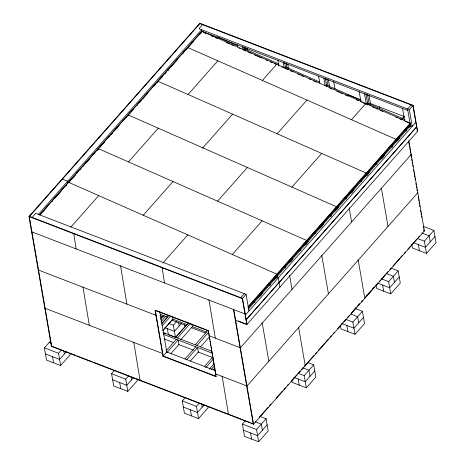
<?xml version="1.0" encoding="UTF-8"?>
<svg xmlns="http://www.w3.org/2000/svg" width="465" height="465" viewBox="0 0 465 465"><rect width="100%" height="100%" fill="white"/><g stroke="black" fill="none" stroke-linecap="round" stroke-linejoin="round"><path stroke-width="0.7" d="M408.88 141.116L424.394 230.942L253.57 424.196L51.406 346.367L28.975 216.498L199.799 23.25L413.135 105.381L417.622 131.351L246.793 324.605L235.307 320.182M200.119 23.372L29.295 216.626L51.725 346.489L51.941 346.245L63.438 350.674M32.161 217.399L35.735 213.359L246.101 294.345L248.978 310.998M202.56 24.633L198.985 28.679L409.345 109.664L412.223 126.323L410.456 125.637M38.386 214.377L201.636 29.702L201.897 31.231L39.612 214.818M39.717 214.923L202.002 31.335L410.339 123.173L410.723 125.887L409.932 126.788M40.24 214.824L42.164 212.65M43.123 211.563L46.971 207.216M51.772 201.781L52.737 200.694M54.655 198.52L61.38 190.906M65.71 186.023L66.664 184.931M70.511 180.583L68.588 182.762L68.547 182.309L276.884 274.152L276.925 274.594M71.471 179.496L75.795 174.602M80.12 169.713L81.079 168.621M83.003 166.453L84.921 164.273M85.886 163.192L90.21 158.292M94.052 153.956L95.011 152.857M96.935 150.695L98.859 148.521M99.818 147.434L104.625 141.988M108.467 137.646L109.426 136.553M111.35 134.385L112.792 132.746M114.233 131.124L119.04 125.684M125.765 118.081L127.207 116.442M128.166 115.355L133.449 109.374M136.815 105.584L137.774 104.486M139.698 102.323L141.139 100.678M142.575 99.062L147.864 93.07M154.107 86.013L155.554 84.374M156.99 82.753L158.92 80.567M159.873 79.492L162.756 76.231M165.162 73.499L166.127 72.412M168.039 70.256L169.487 68.611M170.922 66.995L177.159 59.939M182.46 53.934L183.902 52.301M185.343 50.673L187.267 48.5M188.22 47.413L193.434 41.525M200.136 33.945L201.566 32.318M70.825 227.129L98.696 195.602M128.485 161.901L158.274 128.201M188.063 94.5L217.853 60.799M73.703 233.395L76.126 248.915M173.032 181.536L143.243 215.237L143.284 215.684M232.61 114.14L202.821 147.841L202.862 148.283M276.698 64.263L262.4 80.439L262.44 80.881M82.939 286.87L89.321 325.308M69.953 353.383L70.186 354.743L60.653 365.525L46.512 360.084L44.402 347.861L50.598 340.851M120.534 265.689L126.922 304.127M60.653 365.525L58.544 353.307L61.403 350.069M66.268 351.866L59.596 359.416L45.454 353.97M162.802 263.138L187.79 234.877M217.579 201.176L247.368 167.476M277.157 133.775L306.947 100.074M162.093 267.422L164.517 282.941M156.124 315.043L155.909 315.287L38.211 269.973M133.728 342.077L140.116 380.515L140.331 380.271M137.129 379.248L137.361 380.603L127.829 391.391L113.687 385.944L111.577 373.721L114.437 370.489M160.669 318.182L162.576 316.026M160.576 319.513L163.936 315.718M160.907 321.821L166.179 315.857M161.715 323.588L167.47 317.078M161.454 323.971L168.952 315.491M162.285 325.715L170.719 316.171M162.837 330.476L171.945 320.176M163.076 330.295L172.922 319.164L172.579 317.2M232.337 254.512L262.126 220.811M291.915 187.11L321.704 153.409M351.494 119.714L365.792 103.538L365.833 103.98M127.829 391.391L125.719 379.167L128.578 375.929M167.365 328.633L168.423 334.748L175.491 337.468L173.381 325.244L176.717 321.472M133.443 377.725L126.771 385.276L112.629 379.835M181.588 323.268L174.439 331.359L164.796 327.645M175.491 337.468L185.024 326.686L184.675 324.646M208.925 299.716L215.307 338.154M379.539 106.706L379.568 108.362M175.747 337.294L188.401 322.977M162.721 353.237L162.506 353.481L44.809 308.173M166.011 350.982L176.322 339.322M177.514 337.974L190.168 323.657M155.949 310.411L208.314 330.574L216.016 376.65L162.982 356.231L166.772 351.947L215.109 370.553M167.307 352.197L178.089 340.002L178.88 344.582L170.911 353.598M180.647 339.903L192.365 326.651L191.911 324.029M195.19 344.78L207.843 330.464M184.989 359.003L195.765 346.809M196.957 345.46L208.675 332.202M240.76 297.71L244.334 293.665M411.153 104.945L407.578 108.984L410.13 123.783M186.756 359.683L197.532 347.489L198.328 352.069L190.359 361.084M246.793 324.605L242.312 298.629L246.101 294.345M409.345 109.664L413.135 105.381M401.4 119.493L404.283 116.233M200.56 346.861L209.465 336.788M401.719 119.621L404.12 116.901M248.054 306.761L410.339 123.173M248.095 307.208L410.38 123.614M248.165 307.946L410.45 124.353M248.397 308.969L290.945 260.836M291.91 259.749L336.619 209.169M337.584 208.076L410.665 125.405M337.154 208.727L335.172 210.976L333.98 210.447M337.555 208.279L338.747 206.931L337.555 206.408M260.743 295.56L261.539 294.659L261.266 293.124M275.995 278.303L276.791 277.407L276.518 275.873M289.276 260.807L290.852 261.499L292.043 260.15L291.77 258.616M304.069 243.346L306.104 244.247L307.295 242.899L307.022 241.364M321.751 226.542L322.547 225.641L322.274 224.107M337.003 209.285L337.799 208.39L337.526 206.849M350.285 191.789L351.86 192.481L352.656 191.58M365.542 174.532L367.112 175.224L368.303 173.881L368.03 172.341M380.794 157.28L382.364 157.972L383.555 156.624L383.282 155.089M396.18 140.081L397.616 140.715L398.807 139.372L398.534 137.832M245.165 313.666L244.945 313.91L31.614 231.779M245.404 315.043L415.797 122.278M204.431 366.49L212.871 356.946M246.194 319.624L416.588 126.858M246.218 319.775L416.611 127.009M205.733 367.699L213.232 359.213M209.337 369.1L214.022 363.799M207.838 406.468L208.07 407.828L198.538 418.61L184.396 413.164L182.286 400.946L185.146 397.709M211.162 369.506L214.516 365.711M213.412 369.646L214.847 368.018M215.754 373.657L215.539 373.901L246.973 385.997L417.797 192.748L417.268 192.87M222.119 376.104L228.501 414.548M198.538 418.61L196.428 406.387L199.287 403.155M204.158 404.951L197.486 412.502L183.344 407.055M260.005 416.408L266.067 418.744L268.177 430.968L258.645 441.75L244.503 436.304L242.393 424.08L245.253 420.848M253.466 423.83L253.251 424.074L233.459 309.487M259.47 417.035L268.067 407.311M269.508 405.683L270.95 404.05M276.21 398.098L282.435 391.053M283.871 389.438L285.312 387.804M287.219 385.648L288.184 384.555M292.02 380.219L296.81 374.802M297.745 373.738L300.134 371.035M301.57 369.413L303.006 367.786M304.703 365.868L307.086 363.171M308.516 361.549L314.049 355.295M315.491 353.667L316.932 352.034M318.525 350.226L328.464 338.991M329.906 337.358L331.347 335.73M333.266 333.55L334.23 332.463M337.59 328.662L342.879 322.681M343.786 321.652L345.757 319.42M347.599 317.339L349.029 315.718M352.005 312.352L356.812 306.917M357.771 305.831L359.695 303.657M361.613 301.483L362.578 300.396M366.42 296.048L371.227 290.613L365.49 297.123M372.186 289.526L374.11 287.353M376.028 285.179L376.993 284.092M380.835 279.744L385.16 274.85M386.119 273.763L388.043 271.589M389.966 269.415L390.925 268.328M392.931 266.061L399.575 258.54M400.534 257.453L402.458 255.279M404.376 253.105L405.341 252.018M407.799 249.234L416.873 238.975M418.314 237.342L419.314 236.214M423.865 231.064L423.836 229.408M351.191 313.3L353.574 310.603M354.528 309.527L356.434 307.365M357.864 305.749L359.294 304.133M361.677 301.436L362.63 300.361M372.163 289.573L374.546 286.876M375.976 285.26L377.406 283.644M379.312 281.488L380.265 280.407M258.645 441.75L256.535 429.526L266.067 418.744M291.811 380.347L292.165 382.387L306.307 387.827L304.197 375.61L313.73 364.822L307.667 362.491M340.27 325.465L340.857 328.86L354.998 334.306L352.883 322.082L362.415 311.3L355.01 308.446M376.016 285.022L376.603 288.416L390.745 293.863L388.635 281.639L398.168 270.857L390.757 268.003M411.763 244.584L412.35 247.979L426.492 253.425L424.382 241.201L433.915 230.419L423.138 226.269M267.119 424.853L257.587 435.641L243.445 430.195M314.782 370.936L305.249 381.719L293.804 377.313M363.473 317.409L353.941 328.191L341.728 323.489M399.22 276.966L389.687 287.754L377.568 283.086M434.967 236.528L425.434 247.31L413.315 242.643M306.307 387.827L315.84 377.045L313.73 364.822M354.998 334.306L364.531 323.518L362.415 311.3M390.745 293.863L400.278 283.08L398.168 270.857M426.492 253.425L436.025 242.637L433.915 230.419M199.904 23.616L412.92 105.625L417.407 131.595M201.275 30.992L407.846 110.513M347.971 94.877L360.811 99.824M370.274 103.468L404.149 116.506M404.451 130.223L406.486 131.002M170.01 56.951L170.33 57.073M390.152 146.399L392.187 147.178M374.9 163.651L376.935 164.436M381.091 188.133L381.41 188.255L388.008 226.449M360.329 181.17L361.683 181.687M345.077 198.421L346.425 198.944M424.08 230.82L424.394 230.942M421.738 232.959L429.149 235.807L430.201 241.922M417.646 238.609L424.382 241.201M110.432 124.353L110.751 124.475M329.144 215.417L331.173 216.196M313.892 232.669L315.247 233.192M357.899 260.028L358.219 260.15L364.816 298.344M385.991 273.397L393.402 276.251L394.454 282.36M321.513 255.529L321.832 255.651L328.43 293.851M381.224 278.791L388.635 281.639M298.64 249.926L300.669 250.705M62.397 179.176L67.698 181.216L67.966 182.745M283.388 267.177L285.417 267.962M276.524 277.157L278.291 277.838L279.081 282.418M50.854 191.749L51.173 191.876M350.918 314.096L357.649 316.688L358.707 322.803M268.811 284.696L270.165 285.214M345.478 319.228L352.883 322.082M252.884 301.686L254.913 302.471M29.51 216.382L242.527 298.391L247.008 324.361L238.225 320.978M28.975 216.498L242.312 298.629M298.321 327.43L298.64 327.552L305.238 365.746L304.918 365.624M261.935 322.931L262.254 323.053L268.851 361.253M208.099 330.813L155.066 310.399L162.982 356.231M302.901 367.879L308.963 370.216L310.016 376.325M160.373 314.334L167.836 317.206M172.579 319.031L187.5 324.773M192.243 326.604L206.483 332.086M160.053 315.596L163.442 316.903M171.573 320.03L186.477 325.767M191.22 327.598L205.449 333.074M208.942 335.701L240.376 347.803L411.2 154.554L410.88 154.432L411.496 157.966M168.667 323.431L173.381 325.244M298.135 373.273L304.197 375.61M163.151 332.446L211.97 351.238M163.279 332.766L165.848 333.754M163.32 334.312L212.139 353.109M164.11 338.898L173.602 342.554M178.345 344.379L193.266 350.122M198.009 351.947L212.929 357.69M163.198 355.992L216.231 376.406M49.168 342.467L51.185 343.246M255.239 421.801L261.301 424.138L262.353 430.247M64.757 351.18L69.523 353.016M70.831 353.516L75.609 355.359M76.905 355.859L92.518 361.869M93.773 362.351L209.512 406.91M209.825 407.026L228.716 414.303M229.123 414.454L249.455 422.284M250.763 422.79L252.797 423.574M44.402 347.861L58.544 353.307M111.577 373.721L125.719 379.167M182.286 400.946L196.428 406.387M242.393 424.08L256.535 429.526M217.306 36.88L237.859 45.942M243.823 48.569L278.959 64.06M285.586 66.977L319.391 81.881M326.023 84.804L361.154 100.289M367.123 102.922L404.905 119.575M238.998 47.982L240.19 48.505M248.176 52.045L251.147 53.353M274.431 63.612L276.216 64.403M203.833 32.567L206.675 33.817M211.197 35.811L212.982 36.596M215.266 37.607L217.248 38.479M226.048 42.356L229.809 44.018M231.128 44.599L233.976 45.855M243.689 50.133L245.671 51.011M254.268 54.794L256.25 55.672M256.709 55.835L259.086 56.881M259.557 57.131L261.539 58.003M266.166 60.043L267.485 60.624M270.13 61.793L272.112 62.665M281.784 66.879L284.754 68.186M285.981 68.779L287.963 69.651M290.305 70.68L293.241 71.976M297.862 74.016L300.5 75.179M301.82 75.76L303.802 76.632M309.213 78.98L310.998 79.771M313.701 80.997L316.34 82.16M329.249 87.85L332.179 89.141M336.614 91.099L339.584 92.407M340.758 92.924L342.734 93.796M345.164 94.866L348.018 96.121M356.597 99.905L358.573 100.777M361.875 102.23L363.857 103.108M364.054 103.195L367.025 104.503M372.384 106.869L374.389 107.746M375.662 108.31L377.627 109.176M379.969 110.211L382.869 111.49M395.971 117.261L397.279 117.843M399.9 118.994L401.865 119.86M405.143 121.307L407.108 122.173M407.41 122.307L409.194 123.091M199.549 33.259L200.88 33.846M408.206 126.654L409.531 127.236L409.258 125.701M398.563 137.39L399.755 137.913L396.18 141.959L394.988 141.43M187.703 47.511L396.041 139.349L396.081 139.791M383.311 154.642L384.503 155.165L380.928 159.21L379.736 158.687M368.059 171.899L369.251 172.422L365.676 176.468L364.484 175.939M352.807 189.15L353.999 189.674L350.424 193.719L349.232 193.196M128.125 114.913L336.462 206.751L336.503 207.192M335.033 209.041L336.608 209.738L336.334 208.198M322.303 223.659L323.489 224.182L319.914 228.228L318.728 227.705M319.368 226.112L321.356 226.99L321.083 225.455M307.051 240.917L308.237 241.44L304.662 245.485L303.476 244.956M97.313 148.916L98.638 149.503M291.793 258.168L292.985 258.697L289.41 262.737L288.219 262.214M276.541 275.425L277.733 275.948L274.158 279.994L272.967 279.465M274.025 278.058L275.6 278.756L275.327 277.216M261.289 292.677L262.481 293.206L258.906 297.245L257.715 296.722M258.773 295.316L260.348 296.007L260.075 294.473M397.343 139.18L397.616 140.715M382.091 156.438L382.364 157.972M366.839 173.689L367.112 175.224M352.778 189.598L353.051 191.132M351.587 190.946L351.86 192.481M305.831 242.707L306.104 244.247M290.579 259.964L290.852 261.499M248.397 307.685L248.67 309.219M408.561 140.994L409.177 144.557M409.415 145.94L409.665 147.382M409.903 148.771L410.153 150.201M410.392 151.602L410.642 153.02M411.74 159.385L411.984 160.797M412.228 162.209L412.472 163.628M412.717 165.04L412.961 166.453M413.571 169.992L413.815 171.405M414.059 172.823L414.303 174.236M414.548 175.648L414.792 177.066M415.036 178.479L415.28 179.897M415.89 183.431L416.134 184.843M416.378 186.262L416.623 187.674M416.867 189.092L417.111 190.505M418.215 196.869L418.459 198.282M418.703 199.7L418.948 201.113M419.192 202.531L419.436 203.943M419.68 205.356L419.924 206.774M420.534 210.308L420.779 211.726M421.023 213.139L421.267 214.551M421.511 215.969L421.755 217.382M423.342 226.577L423.592 227.99M402.539 108.473L404.707 121.045M406.038 128.724L406.398 130.822M418.366 244.59L419.418 250.699M391.757 145.022L392.111 147.056M369.071 95.383L370.762 105.16M367.519 94.639L369.21 104.416M365.967 93.889L367.896 105.067M376.505 162.279L376.859 164.314M364.531 93.843L366.222 103.619M359.23 91.797L360.921 101.579M382.619 285.028L383.672 291.142M361.253 179.531L361.485 180.891M333.69 81.602L335.009 89.239M328.412 79.73L329.621 86.717M349.18 207.809L351.621 221.956M326.86 78.986L328.069 85.967M346.001 196.788L346.349 198.822M325.308 78.236L326.755 86.618M323.873 78.19L325.204 85.868M318.572 76.144L319.775 83.13M330.749 214.04L331.097 216.074M346.867 325.471L347.925 331.58M287.754 64.077L288.48 68.268M315.497 231.297L315.845 233.331M286.202 63.333L287.045 68.221M284.65 62.583L285.737 68.867M283.214 62.537L284.063 67.425M277.913 60.491L278.878 66.082M300.245 248.548L300.593 250.583M289.596 275.21L292.043 289.352M284.993 265.806L285.341 267.84M247.095 48.424L247.461 50.522M245.543 47.68L245.904 49.772M243.991 46.93L244.59 50.423M242.556 46.884L243.038 49.674M298.181 378.998L299.239 385.107M279.105 282.575L279.895 287.155M237.255 44.838L237.615 46.936M269.741 283.057L270.089 285.092M254.489 300.314L254.837 302.349M233.779 309.609L253.57 424.196M250.519 432.915L251.571 439.03M183.379 51.65L183.623 53.045M168.127 68.901L168.371 70.302M208.314 330.574L208.558 331.998M208.797 333.364L209.052 334.852M209.279 336.166L209.523 337.584M209.669 338.415L209.913 339.839M210.133 341.118L210.407 342.693M210.622 343.949L210.901 345.542M211.116 346.78L211.848 351.023M212.011 351.959L212.255 353.388M212.459 354.557L212.749 356.237M212.947 357.387L213.679 361.63M213.854 362.654L214.167 364.461M214.348 365.507L215.993 375.034M201.665 403.713L202.252 407.108M178.618 322.571L179.205 325.965M190.412 409.775L191.47 415.89M159.803 311.597L166.848 352.371M155.281 310.155L163.285 356.498M131.072 377.167L131.537 379.888M119.703 382.555L120.761 388.664M76.615 172.434L76.859 173.829M63.781 350.627L64.362 354.022M52.528 356.696L53.58 362.805M382.619 155.025L382.689 155.763M366.292 173.492L366.251 173.05L157.914 81.212L157.955 81.654M306.714 240.893L306.673 240.452L98.336 148.614L98.377 149.056M202.002 31.335L202.043 31.777"/></g></svg>
